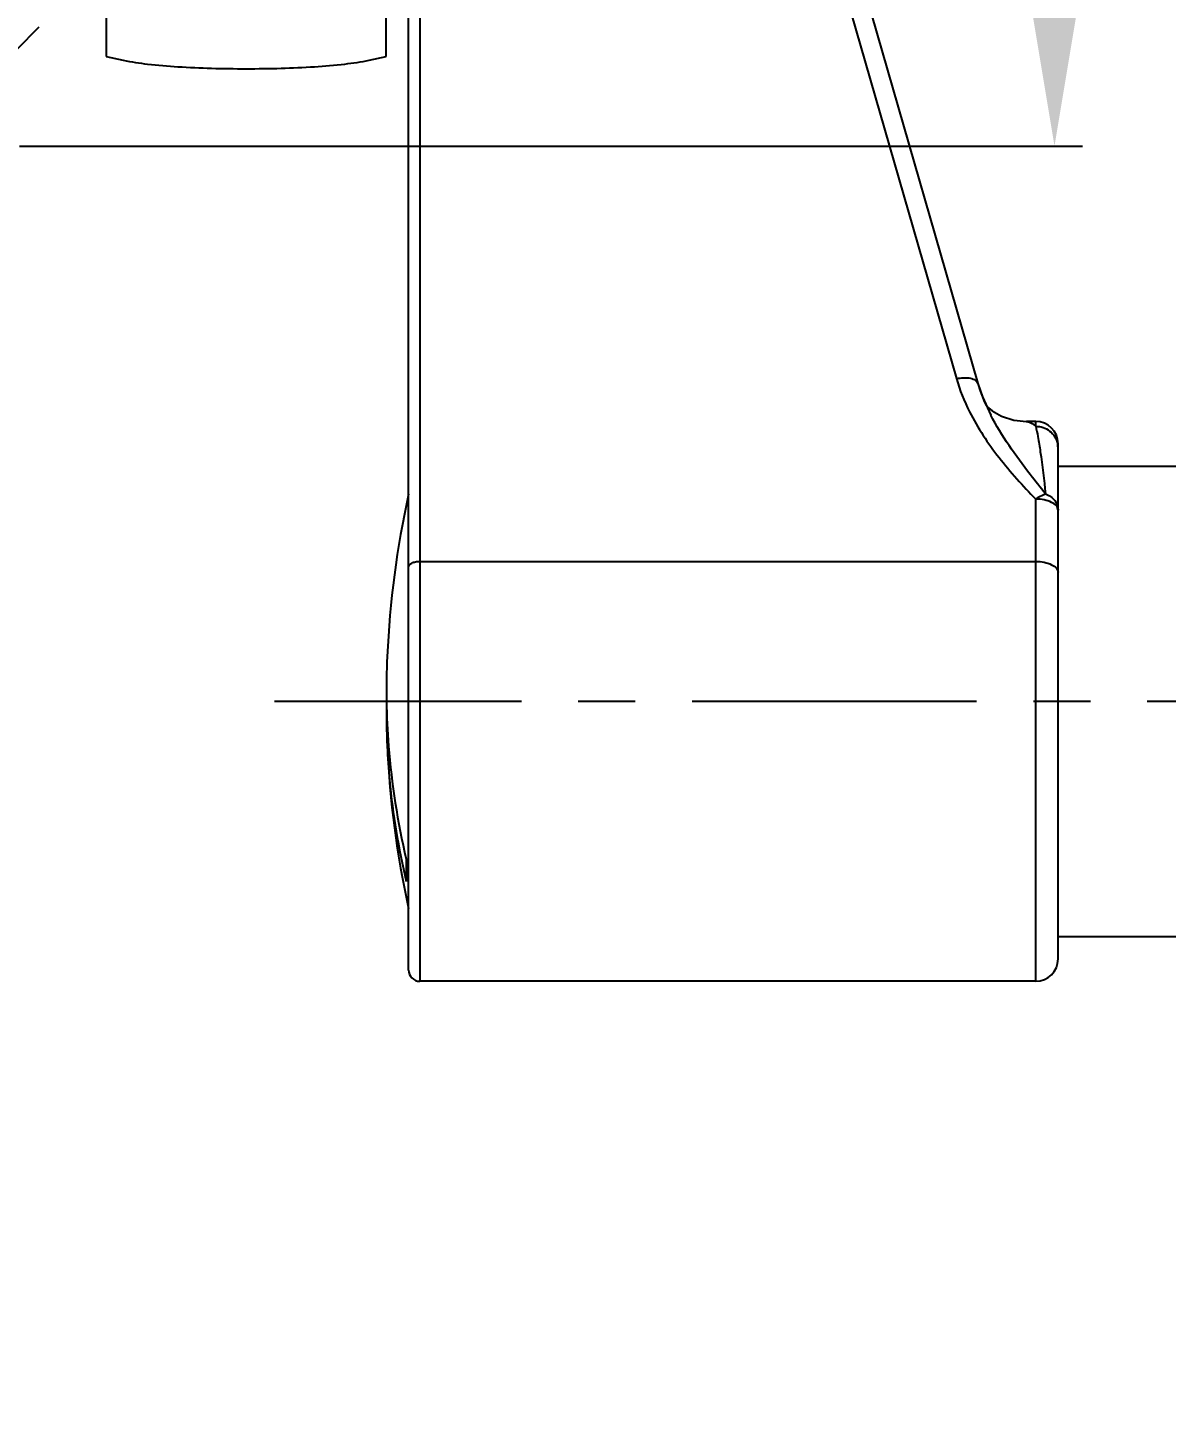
# Model space of a CAD drawing. Header units: millimetres. Extents: x 7160 to 8001, y 2712 to 3307.
# Drawn here: x 7839.9 to 7890.7, y 2912 to 2974 of the extents above; entities that cross this region are included whole.
import ezdxf

# ---------------------------------------------------------------- set-up
doc = ezdxf.new("R2010")
doc.units = ezdxf.units.MM
doc.linetypes.add('CENTERX2', pattern=[20.32, 12.7, -2.54, 2.54, -2.54])
doc.layers.add('CENTER', color=1, linetype='CENTERX2')
doc.layers.add('DIM', color=3, linetype='Continuous')
doc.styles.get("Standard").update_dxf_attribs({"font": 'arial.ttf'})
doc.dimstyles.new('ISO-25', dxfattribs={"dimtxt": 5, "dimasz": 5, "dimexe": 1.252, "dimexo": 0.625, "dimgap": 1, "dimtad": 1, "dimtoh": 1, "dimdec": 1, "dimdsep": 46, "dimtxsty": 'Standard', "dimcen": 0, "dimclrd": 3, "dimclre": 3, "dimclrt": 4, "dimadec": 0, "dimazin": 0, "dimtfac": 1, "dimtdec": 1, "dimtmove": 0, "dimatfit": 3, "dimfxl": 1, "dimarcsym": 0})

# ---------------------------------------------------------------- blocks, each defined once
blk = doc.blocks.new('*D46')
at = {"layer": 'DIM', "color": 3, "lineweight": -2, "transparency": 16777216}
for p, q in [((7867.834, 3069.552), (7611.692, 3069.552)), ((7612.944, 3063.552), (7612.944, 2928.045)), ((7612.944, 2804.551), (7612.944, 2917.179)), ((7626.551, 2798.551), (7611.692, 2798.551))]:
    blk.add_line(p, q, dxfattribs=at)
at = {"layer": 'DIM', "color": 3, "transparency": 16777216}
for points in [[(7611.944, 3063.552), (7613.944, 3063.552), (7612.944, 3069.552)], [(7611.944, 2804.551), (7613.944, 2804.551), (7612.944, 2798.551)]]:
    blk.add_solid(points, dxfattribs=at)
at = {"layer": 'DIM', "color": 4, "transparency": 16777216, "insert": (7612.944, 2922.612), "char_height": 6, "attachment_point": 5}
blk.add_mtext('(1650)', dxfattribs=at)
blk = doc.blocks.new('*D51')
at = {"layer": 'DIM', "color": 3, "lineweight": -2, "transparency": 16777216}
for p, q in [((7839.49, 3005.718), (7886.957, 3005.718)), ((7885.705, 2999.718), (7885.705, 2991.784)), ((7885.705, 2974.718), (7885.705, 2982.653)), ((7839.49, 2968.718), (7886.957, 2968.718))]:
    blk.add_line(p, q, dxfattribs=at)
at = {"layer": 'DIM', "color": 3, "transparency": 16777216}
for points in [[(7884.705, 2999.718), (7886.705, 2999.718), (7885.705, 3005.718)], [(7884.705, 2974.718), (7886.705, 2974.718), (7885.705, 2968.718)]]:
    blk.add_solid(points, dxfattribs=at)
at = {"layer": 'DIM', "color": 4, "transparency": 16777216, "insert": (7885.705, 2987.218), "char_height": 6, "attachment_point": 5}
blk.add_mtext('37', dxfattribs=at)
blk = doc.blocks.new('*D42')
at = {"layer": 'DIM', "color": 3, "lineweight": -2, "transparency": 16777216}
for p, q in [((7682.286, 2957.657), (7682.286, 2839.686)), ((7902.961, 2838.545), (7902.961, 2842.19)), ((7688.286, 2840.938), (7780.989, 2840.938)), ((7896.961, 2840.938), (7804.338, 2840.938))]:
    blk.add_line(p, q, dxfattribs=at)
at = {"layer": 'DIM', "color": 3, "transparency": 16777216}
for points in [[(7688.286, 2841.938), (7688.286, 2839.938), (7682.286, 2840.938)], [(7896.961, 2841.938), (7896.961, 2839.938), (7902.961, 2840.938)]]:
    blk.add_solid(points, dxfattribs=at)
at = {"layer": 'DIM', "color": 4, "transparency": 16777216, "insert": (7792.663, 2840.938), "char_height": 6, "attachment_point": 5}
blk.add_mtext('220.7', dxfattribs=at)
blk = doc.blocks.new('*D56')
at = {"layer": 'DIM', "color": 3, "lineweight": -2, "transparency": 16777216}
for p, q in [((7661.471, 2969.293), (7661.471, 2819.686)), ((7902.961, 2813.545), (7902.961, 2822.19)), ((7667.471, 2820.938), (7770.519, 2820.938)), ((7896.961, 2820.938), (7793.913, 2820.938))]:
    blk.add_line(p, q, dxfattribs=at)
at = {"layer": 'DIM', "color": 3, "transparency": 16777216}
for points in [[(7667.471, 2821.938), (7667.471, 2819.938), (7661.471, 2820.938)], [(7896.961, 2821.938), (7896.961, 2819.938), (7902.961, 2820.938)]]:
    blk.add_solid(points, dxfattribs=at)
at = {"layer": 'DIM', "color": 4, "transparency": 16777216, "insert": (7782.216, 2820.938), "char_height": 6, "attachment_point": 5}
blk.add_mtext('241.5', dxfattribs=at)

msp = doc.modelspace()

# ---------------------------------------------------------------- linework, layer by layer
at = {"color": 7, "linetype": 'Continuous'}
for p, q in [((7843.365, 3001.718), (7843.365, 2972.718)), ((7855.865, 2972.718), (7855.865, 3001.718)), ((7857.365, 2999.718), (7857.365, 2931.417)), ((7856.865, 2931.917), (7856.865, 2999.218)), ((7871.209, 2993.468), (7881.325, 2958.329)), ((7872.17, 2993.245), (7882.286, 2958.106)), ((7840.365, 2974.018), (7839.365, 2973.018)), ((7843.365, 2972.718), (7844.13, 2972.544)), ((7855.109, 2972.546), (7855.865, 2972.718)), ((7882.286, 2958.106), (7882.39, 2957.779)), ((7882.39, 2957.779), (7882.586, 2957.276)), ((7882.586, 2957.276), (7882.658, 2957.123)), ((7883.898, 2956.472), (7883.902, 2956.47)), ((7883.902, 2956.47), (7884.447, 2956.415)), ((7884.865, 2956.417), (7884.451, 2956.417)), ((7884.451, 2956.414), (7884.452, 2956.414)), ((7884.764, 2956.286), (7884.865, 2956.202)), ((7884.865, 2956.202), (7884.865, 2956.417)), ((7885.865, 2932.417), (7885.865, 2955.417)), ((7885.865, 2954.417), (7891.61, 2954.417)), ((7884.865, 2931.417), (7884.865, 2952.951)), ((7857.365, 2950.167), (7884.865, 2950.167)), ((7885.865, 2933.417), (7891.961, 2933.417)), ((7884.865, 2931.417), (7857.365, 2931.417))]:
    msp.add_line(p, q, dxfattribs=at)
for points in [[(7882.286, 2958.106), (7882.484, 2957.522), (7882.86, 2956.692)], [(7882.671, 2957.108), (7882.687, 2957.091), (7882.927, 2956.89)], [(7882.927, 2956.89), (7883.332, 2956.656), (7883.89, 2956.472), (7884.452, 2956.414)]]:
    msp.add_lwpolyline(points, dxfattribs=at)
for centre, radius, start, end in [((7884.865, 2955.417), 1, 360, 90), ((7884.888, 2955.217), 0.978, 5.98179, 11.61181), ((7884.903, 2955.219), 0.962, 0.01881, 5.99433), ((7899.147, 2943.917), 43.281, 167.65965, 177.35145), ((7888.378, 2944.418), 32.501, 177.35563, 184.40412), ((7888.344, 2943.417), 32.467, 179.11785, 182.64834), ((7899.147, 2943.917), 43.281, 182.64855, 192.34035), ((7888.685, 2944.453), 32.809, 184.42552, 193.36239), ((7878.927, 2936.331), 22.17, 178.60595, 179.95524), ((7873.799, 2936.343), 17.042, 179.98221, 181.58934), ((7884.865, 2932.417), 1, 270, 360), ((7857.365, 2931.917), 0.5, 180, 270)]:
    msp.add_arc(centre, radius, start, end, dxfattribs=at)
for points, knots in [([(7844.131, 2972.548), (7844.489, 2972.472), (7845.302, 2972.357), (7846.615, 2972.249), (7848.084, 2972.183), (7849.619, 2972.162), (7851.154, 2972.183), (7852.622, 2972.249), (7853.935, 2972.358), (7854.749, 2972.472), (7855.109, 2972.548)], [0, 0, 0, 0, 0.09984, 0.223079, 0.358794, 0.499918, 0.641037, 0.776709, 0.89989, 1, 1, 1, 1]), ([(7881.325, 2958.329), (7881.431, 2958.352), (7881.642, 2958.38), (7881.935, 2958.362), (7882.171, 2958.281), (7882.269, 2958.164), (7882.286, 2958.106)], [0, 0, 0, 0, 0.307827, 0.599107, 0.830698, 1, 1, 1, 1]), ([(7881.325, 2958.329), (7881.472, 2957.818), (7881.979, 2956.566), (7883.192, 2954.755), (7884.291, 2953.543), (7884.865, 2952.951)], [0, 0, 0, 0, 0.245342, 0.619348, 1, 1, 1, 1]), ([(7885.306, 2953.18), (7885.076, 2953.465), (7884.511, 2954.172), (7883.665, 2955.322), (7883.107, 2956.228), (7882.865, 2956.692)], [0, 0, 0, 0, 0.256372, 0.633432, 1, 1, 1, 1]), ([(7884.452, 2956.414), (7884.476, 2956.414), (7884.59, 2956.401), (7884.693, 2956.339), (7884.764, 2956.286)], [0, 0, 0, 0, 0.211632, 1, 1, 1, 1]), ([(7884.865, 2956.202), (7885.085, 2956.202), (7885.543, 2956.05), (7885.8, 2955.635), (7885.846, 2955.414)], [0, 0, 0, 0, 0.493931, 1, 1, 1, 1]), ([(7884.865, 2956.201), (7884.905, 2956.05), (7884.978, 2955.671), (7885.135, 2954.665), (7885.236, 2953.809), (7885.306, 2953.18)], [0, 0, 0, 0, 0.154106, 0.37832, 1, 1, 1, 1]), ([(7884.865, 2952.951), (7884.903, 2952.978), (7885.041, 2953.071), (7885.191, 2953.149), (7885.306, 2953.18)], [0, 0, 0, 0, 0.281259, 1, 1, 1, 1]), ([(7885.865, 2952.451), (7885.865, 2952.519), (7885.791, 2952.676), (7885.556, 2952.827), (7885.237, 2952.928), (7884.994, 2952.951), (7884.865, 2952.951)], [0, 0, 0, 0, 0.171157, 0.396158, 0.680362, 1, 1, 1, 1]), ([(7885.306, 2953.18), (7885.463, 2953.118), (7885.743, 2952.928), (7885.865, 2952.603), (7885.865, 2952.451)], [0, 0, 0, 0, 0.526421, 1, 1, 1, 1]), ([(7856.865, 2949.917), (7856.865, 2949.994), (7856.995, 2950.102), (7857.178, 2950.154), (7857.301, 2950.167), (7857.365, 2950.167)], [0, 0, 0, 0, 0.387198, 0.675669, 1, 1, 1, 1]), ([(7884.865, 2950.167), (7884.994, 2950.167), (7885.237, 2950.145), (7885.556, 2950.044), (7885.791, 2949.893), (7885.865, 2949.736), (7885.865, 2949.667)], [0, 0, 0, 0, 0.319638, 0.603842, 0.828843, 1, 1, 1, 1]), ([(7855.912, 2941.917), (7855.935, 2941.409), (7856.077, 2939.377), (7856.41, 2937.358), (7856.763, 2935.871)], [0, 0, 0, 0, 0.249594, 1, 1, 1, 1])]:
    msp.add_open_spline(points, degree=3, knots=knots, dxfattribs=at)
at = {"layer": 'CENTER'}
msp.add_line((7922.865, 2943.917), (7850.881, 2943.917), dxfattribs=at)

# ---------------------------------------------------------------- dimensions: what is measured, and where the dimension line sits
at = {"layer": 'DIM'}
dim = msp.add_linear_dim(base=(7612.944, 2798.551), p1=(7868.459, 3069.552), p2=(7627.176, 2798.551), angle=90, text='(1650)', dimstyle='ISO-25', override={"dimtxt": 6, "dimasz": 6, "dimgap": 1.5, "dimtih": 1, "dimtmove": 2}, dxfattribs=at)
dim.commit()
dim.dimension.update_dxf_attribs({"geometry": '*D46', "text_midpoint": (7612.944, 2922.612), "dimtype": 160})
dim = msp.add_linear_dim(base=(7885.705, 3005.718), p1=(7838.865, 2968.718), p2=(7838.865, 3005.718), angle=90, dimstyle='ISO-25', override={"dimtxt": 6, "dimasz": 6, "dimgap": 1.5, "dimtih": 1, "dimtmove": 2}, dxfattribs=at)
dim.commit()
dim.dimension.update_dxf_attribs({"geometry": '*D51', "text_midpoint": (7885.705, 2987.218)})
for base, p1, p2, picture, middle in [((7902.961, 2820.938), (7661.471, 2969.918), (7902.961, 2812.92), '*D56', (7782.216, 2820.938)), ((7902.961, 2840.938), (7682.286, 2958.282), (7902.961, 2837.92), '*D42', (7792.663, 2840.938))]:
    dim = msp.add_linear_dim(base=base, p1=p1, p2=p2, dimstyle='ISO-25', override={"dimtxt": 6, "dimasz": 6, "dimgap": 1.5, "dimtih": 1, "dimtmove": 2}, dxfattribs=at)
    dim.commit()
    dim.dimension.update_dxf_attribs({"geometry": picture, "text_midpoint": middle, "dimtype": 160})

doc.saveas('drawing.dxf')
